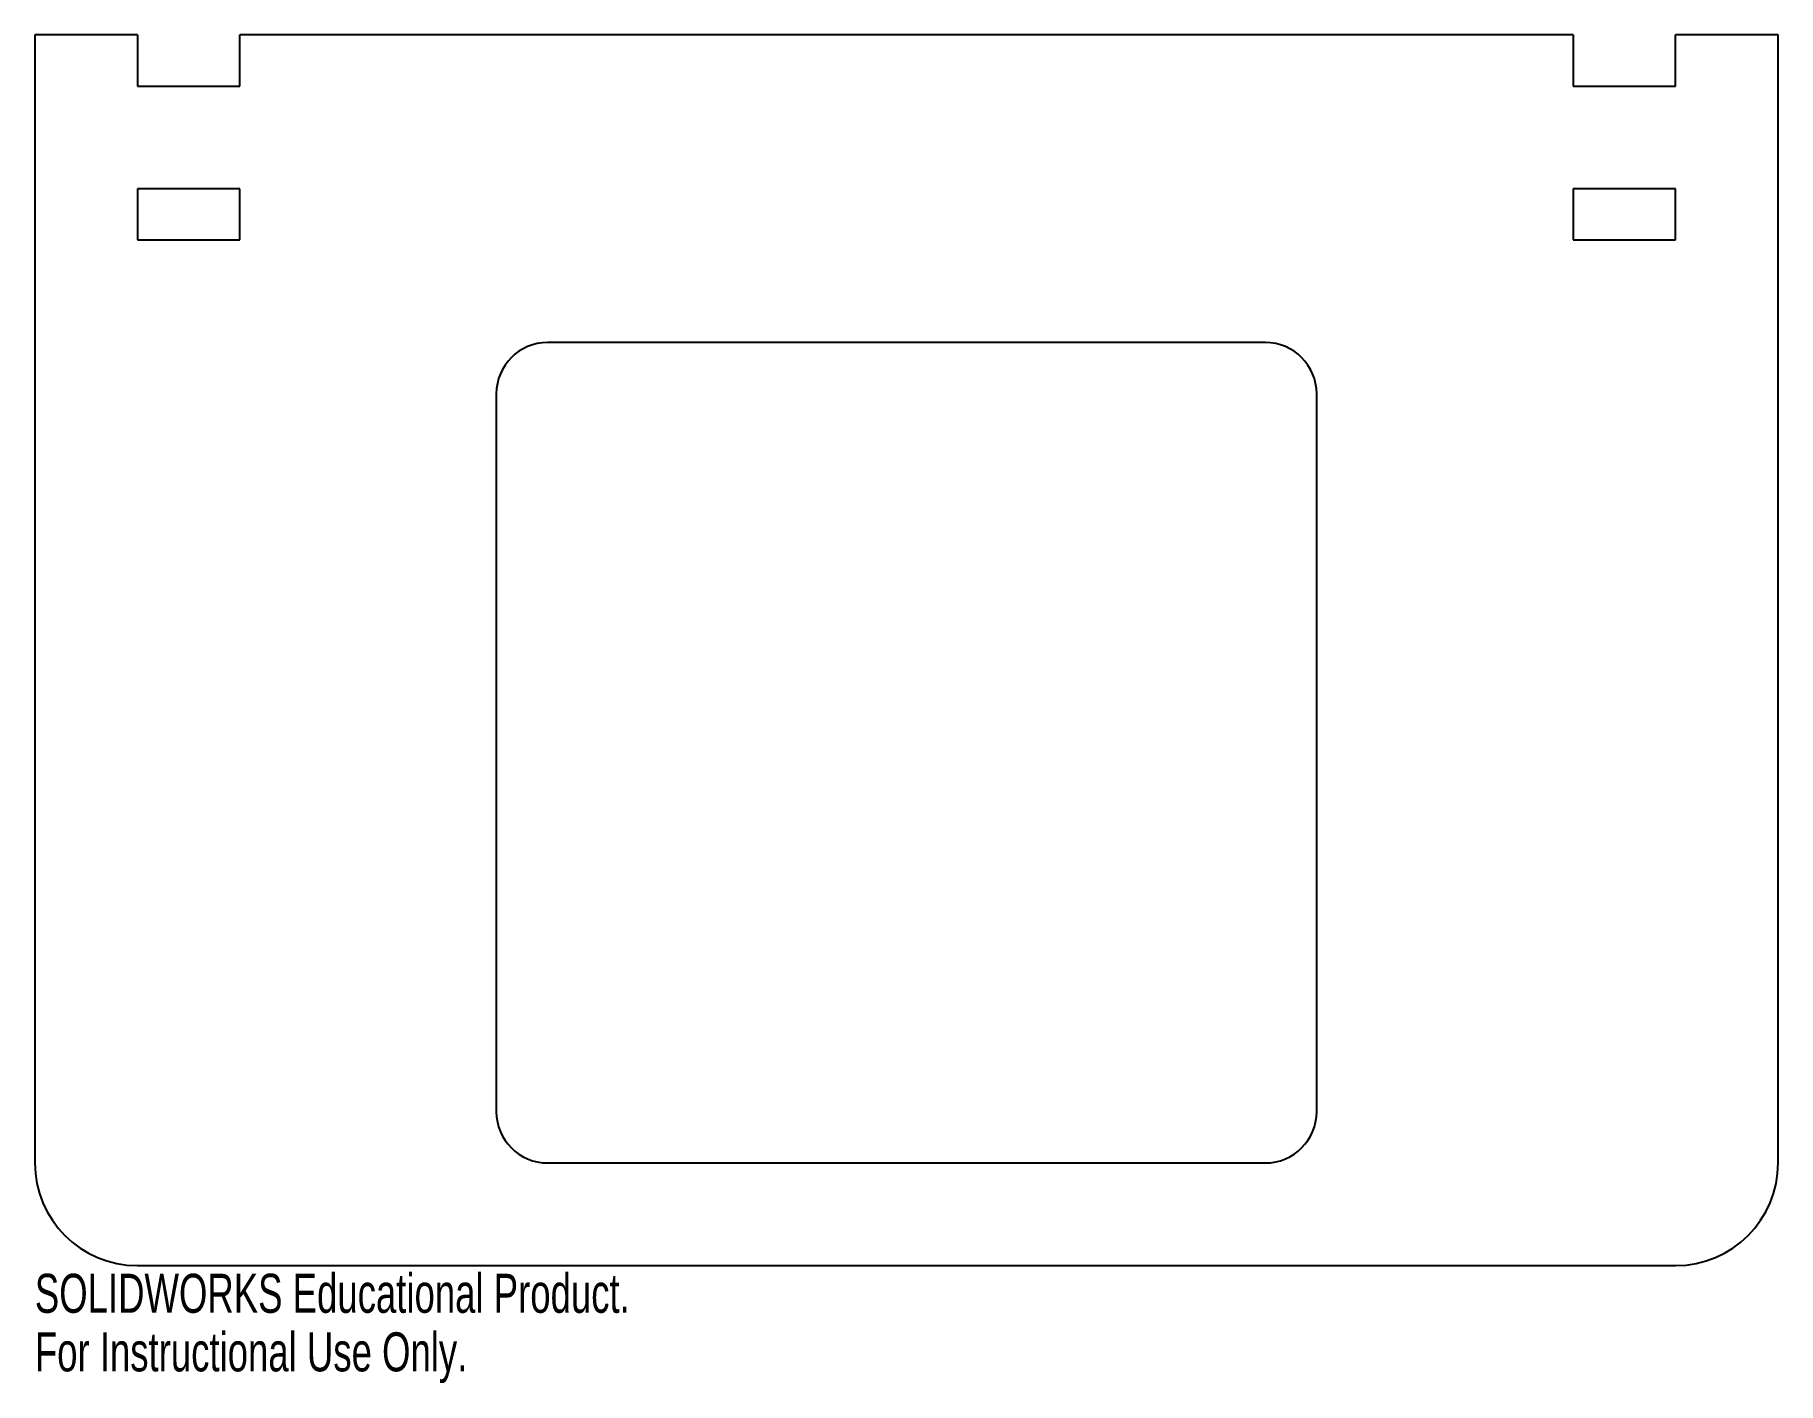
# Model space of a CAD drawing. Header units: inches. Extents: x -4.25 to 4.25, y -3.57 to 3.
import ezdxf

# ---------------------------------------------------------------- set-up
doc = ezdxf.new("R2010")
doc.units = ezdxf.units.IN
doc.header["$MEASUREMENT"] = 0
doc.styles.add('SLDTEXTSTYLE0', font='TXT', dxfattribs={"width": 0.7})

msp = doc.modelspace()

# ---------------------------------------------------------------- linework, layer by layer
at = {"color": 7, "linetype": 'Continuous', "lineweight": 25}
for p, q in [((-4.25, 3), (-4.25, -2.5)), ((-3.75, 3), (-4.25, 3)), ((-3.75, 3), (-3.75, 2.75)), ((-3.25, 2.75), (-3.25, 3)), ((3.25, 3), (-3.25, 3)), ((3.25, 3), (3.25, 2.75)), ((3.75, 2.75), (3.75, 3)), ((4.25, 3), (3.75, 3)), ((4.25, -2.5), (4.25, 3)), ((-3.75, 2.75), (-3.25, 2.75)), ((3.25, 2.75), (3.75, 2.75)), ((-3.25, 2.25), (-3.75, 2.25)), ((-3.75, 2.25), (-3.75, 2)), ((-3.25, 2), (-3.25, 2.25)), ((3.75, 2.25), (3.25, 2.25)), ((3.25, 2.25), (3.25, 2)), ((3.75, 2), (3.75, 2.25)), ((-3.75, 2), (-3.25, 2)), ((3.25, 2), (3.75, 2)), ((1.75, 1.5), (-1.75, 1.5)), ((-2, 1.25), (-2, -2.25)), ((2, -2.25), (2, 1.25)), ((-1.75, -2.5), (1.75, -2.5)), ((-3.75, -3), (3.75, -3))]:
    msp.add_line(p, q, dxfattribs=at)
for centre, radius, start, end in [((-1.75, 1.25), 0.25, 90, 180), ((1.75, 1.25), 0.25, 0, 90), ((-1.75, -2.25), 0.25, 180, 270), ((1.75, -2.25), 0.25, 270, 0), ((-3.75, -2.5), 0.5, 180, 270), ((3.75, -2.5), 0.5, 270, 0)]:
    msp.add_arc(centre, radius, start, end, dxfattribs=at)

# ---------------------------------------------------------------- texts
at = {"color": 7, "linetype": 'Continuous', "char_height": 0.1903, "attachment_point": 1, "style": 'SLDTEXTSTYLE0'}
for s, insert in [('SOLIDWORKS Educational Product.', (-4.25, -3.0401)), ('For Instructional Use Only.', (-4.25, -3.3256))]:
    msp.add_mtext(s, dxfattribs=dict(at, insert=insert))

doc.saveas('drawing.dxf')
